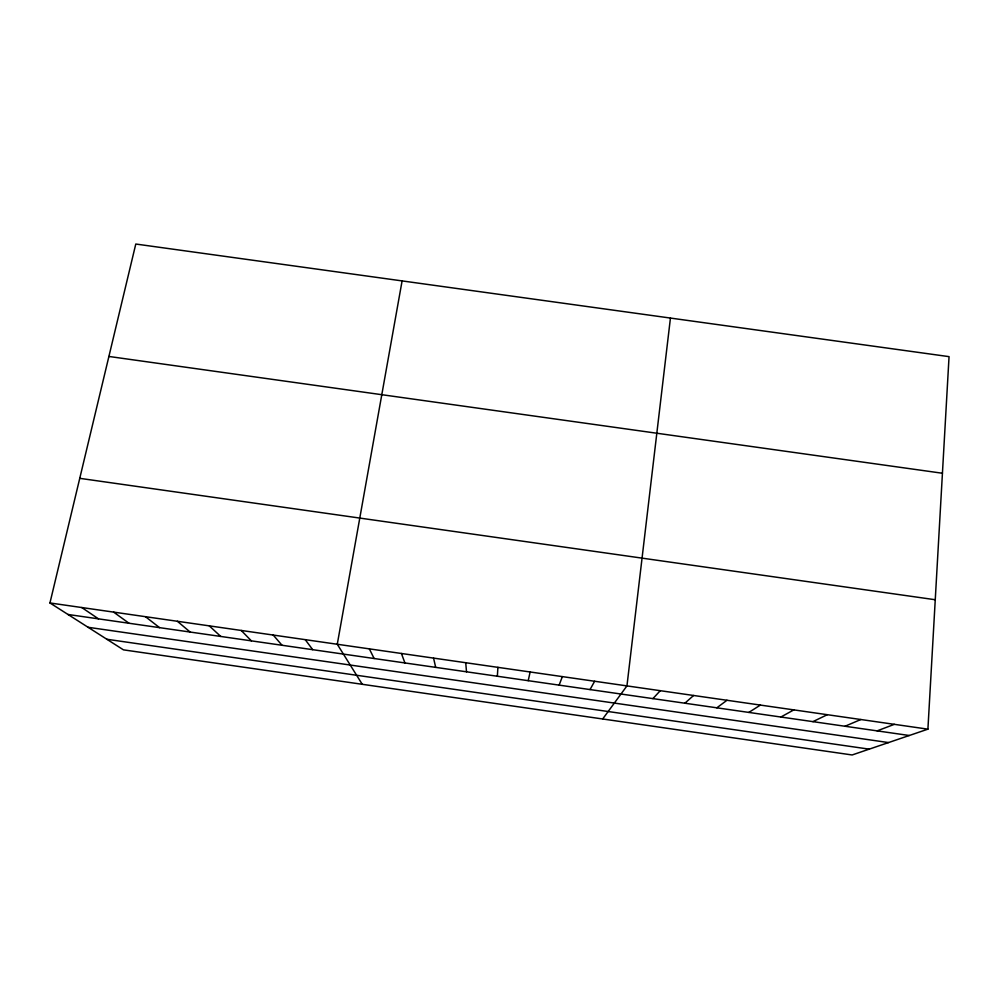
<?xml version="1.0" encoding="UTF-8"?>
<svg xmlns="http://www.w3.org/2000/svg" width="999" height="999" viewBox="0 0 999 999"><rect width="100%" height="100%" fill="white"/><g stroke="black" fill="none" stroke-linecap="round" stroke-linejoin="round"><path stroke-width="1.5" d="M927.909 729.158L949.05 356.643L135.789 244.031L49.95 602.959L123.451 649.85L852.135 754.969L927.909 729.158L49.95 602.959M497.352 676.236L497.914 667.344M670.441 318.057L626.947 685.901L602.684 718.98M402.098 280.906L337.275 644.255L362.25 684.303M528.221 680.681L530.132 671.977M559.115 685.127L562.375 676.61M590.034 689.572L594.642 681.256M652.909 698.626L660.264 690.684M684.852 703.221L693.606 695.479M716.82 707.816L726.985 700.274M748.825 712.424L760.401 705.082M780.856 717.032L793.83 709.889M812.924 721.64L827.309 714.697M845.004 726.261L860.813 719.517M877.122 730.881L894.342 724.337M108.903 356.456L942.432 473.251M79.758 478.334L935.251 599.737M67.994 614.472L909.277 735.501M88.087 627.285L888.548 742.569M106.856 639.26L869.205 749.15M81.756 607.529L98.489 618.856M113.599 612.1L129.008 623.251M145.467 616.683L159.565 627.647M177.36 621.266L190.135 632.042M209.278 625.861L220.742 636.438M241.234 630.456L251.361 640.846M273.214 635.052L282.018 645.254M305.232 639.647L312.699 649.675M369.343 648.863L374.138 658.516M401.436 653.483L404.907 662.936M433.566 658.104L435.689 667.369M465.721 662.724L466.508 671.803"/></g></svg>
